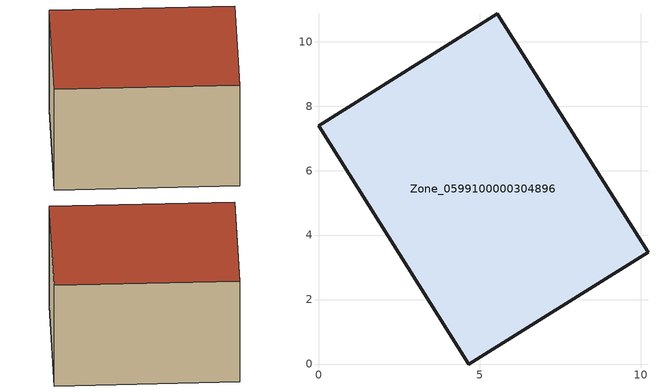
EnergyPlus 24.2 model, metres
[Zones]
Zone_0599100000304896
 floor ground (C_G): 10.22,3.47 4.67,0 0,7.39 5.54,10.86 z0
 wall outside (C_F): 4.67,0 10.22,3.47 5.54,10.86 0,7.39 4.67,0 z0:5.77
 roof outside (C_R): 5.54,10.86 0,7.39 4.67,0 10.22,3.47 z5.77
[BUILDING]
Pand.0599100000304896: North Axis=0; Terrain=City; Loads Convergence Tolerance Value=0.04; Temperature Convergence Tolerance Value=0.4; Solar Distribution=FullExterior; Maximum Number of Warmup Days=25; Minimum Number of Warmup Days=1
[Site:Location]
Rotterdam.The.Hague.AP_ZH_NLD Design_Conditions: Latitude=51.96; Longitude=4.45; Time Zone=1; Elevation=-4.5
[SITE:GROUNDTEMPERATURE:BUILDINGSURFACE]
18, 18, 18, 18, 18, 18, 18, 18, 18, 18, 18, 18
[MATERIAL] Thermal Absorptance=0.9; Solar Absorptance=0.7; Visible Absorptance=0.7
Name | Roughness | Thickness | Conductivity | Density | Specific Heat
G.TC.1965-1974 | MediumSmooth | 0.15 | 0.882353 | 540 | 1210
F.TC.1965-1974 | Rough | 0.3 | 0.697674 | 1920 | 840
R.TC.1965-1974 | MediumRough | 0.2 | 0.232558 | 1500 | 1000
[CONSTRUCTION]
C_G: G.TC.1965-1974
C_F: F.TC.1965-1974
C_R: R.TC.1965-1974
[ZONE]
Zone_0599100000304896: Type=1; Multiplier=1; Ceiling Height=Autocalculate; Volume=Autocalculate; Floor Area=autocalculate; Part of Total Floor Area=Yes
[ZONEINFILTRATION:DESIGNFLOWRATE]
Infil_Zone_0599100000304896: Zone or ZoneList or Space or SpaceList=Zone_0599100000304896; Schedule=AlwaysOn; Design Flow Rate Calculation Method=Flow/Area; Flow Rate per Floor Area=0.003; Constant Term Coefficient=1; Temperature Term Coefficient=0; Velocity Term Coefficient=0; Velocity Squared Term Coefficient=0
[HVACTEMPLATE:ZONE:IDEALLOADSAIRSYSTEM]
Zone_0599100000304896: Maximum Heating Supply Air Temperature=50; Minimum Cooling Supply Air Temperature=13; Maximum Heating Supply Air Humidity Ratio=0.0156; Minimum Cooling Supply Air Humidity Ratio=0.0077; Heating Limit=NoLimit; Cooling Limit=NoLimit; Dehumidification Control Type=ConstantSensibleHeatRatio; Cooling Sensible Heat Ratio=0.7; Dehumidification Setpoint=60; Humidification Control Type=None; Humidification Setpoint=30; Outdoor Air Method=None; Outdoor Air Flow Rate per Person=0.00944; Outdoor Air Flow Rate per Zone Floor Area=0; Outdoor Air Flow Rate per Zone=0; Demand Controlled Ventilation Type=None; Outdoor Air Economizer Type=NoEconomizer; Heat Recovery Type=None; Sensible Heat Recovery Effectiveness=0.7; Latent Heat Recovery Effectiveness=0.65
[ZONECONTROL:THERMOSTAT]
ThermostatControl_Zone_0599100000304896: Zone or ZoneList=Zone_0599100000304896; Control Type Schedule=DualSetpointControlType; Control 1=Thermostat_Zone_0599100000304896; Temperature Difference Between Cutout And Setpoint=0
[THERMOSTATSETPOINT:DUALSETPOINT]
Thermostat_Zone_0599100000304896: Heating Setpoint Temperature Schedule=HeatingSetpoint_Zone_0599100000304896; Cooling Setpoint Temperature Schedule=CoolingSetpoint_Zone_0599100000304896
[SCHEDULE:COMPACT]
HeatingSetpoint_Zone_0599100000304896: Through: 12/31, For: AllDays, Until: 24:00, 21
CoolingSetpoint_Zone_0599100000304896: Through: 12/31, For: AllDays, Until: 24:00, 24
DualSetpointControlType: Through: 12/31, For: AllDays, Until: 24:00, 4
AlwaysOn: Through: 12/31, For: AllDays, Until: 24:00, 1
